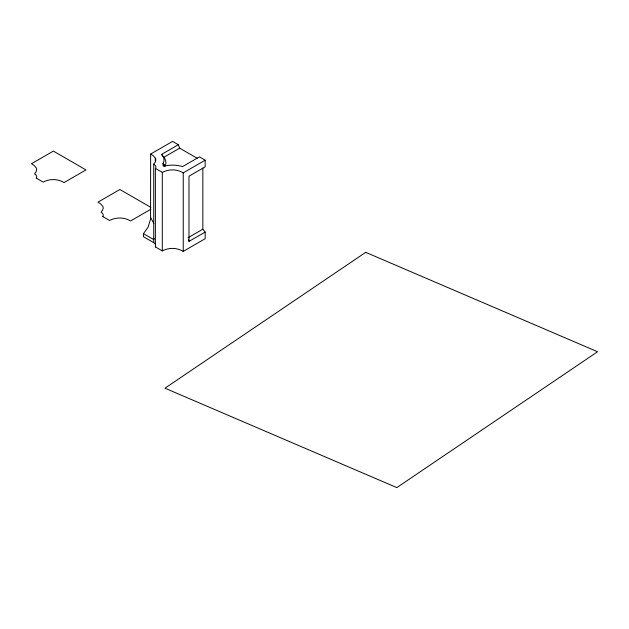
<?xml version="1.0" encoding="UTF-8"?>
<svg xmlns="http://www.w3.org/2000/svg" width="629" height="629" viewBox="0 0 629 629"><rect width="100%" height="100%" fill="white"/><g stroke="black" fill="none" stroke-linecap="round" stroke-linejoin="round"><path stroke-width="0.94" d="M153.728 242.66L143.451 236.724L143.451 233.681L148.2 227.006L150.567 218.931L150.638 154.058L153.35 155.772L155.426 158.186A11.212 6.471 0 0 1 155.843 160.088L155.277 162.07L153.728 164.138L153.728 242.66A7.186 4.151 0 0 1 155.701 244.689M154.325 238.627L153.728 239.618L143.451 233.681M150.638 154.058L172.574 141.399L178.337 144.725L179.666 148.153L197.223 158.288M178.337 144.725L161.511 154.435L163.815 157.305L179.666 148.153M162.935 165.592L164.617 164.617M182.449 166.661L199.393 156.88L205.156 160.206L205.156 166.858L188.991 176.199L188.991 241.402L205.156 232.07L202.852 229.2L202.852 168.037M205.156 232.07L205.156 238.721L183.228 251.388C176.938 247.512 168.784 247.488 162.298 250.9L155.379 246.906L155.379 168.391L162.298 172.385C168.784 168.973 176.938 168.997 183.228 172.873L205.156 160.206M150.795 209.284L130.549 220.976C124.267 217.107 116.106 217.076 109.619 220.488L102.708 216.494M188.016 237.762L202.852 229.2M150.834 207.366L119.895 189.502L97.967 202.161L100.671 203.875L102.755 206.288A11.212 6.471 0 0 1 103.172 208.191L102.606 210.18L101.057 212.248A7.186 4.151 0 0 1 102.857 216.525M36.191 178.093L43.102 182.088C49.589 178.667 57.75 178.699 64.032 182.567L85.961 169.909L53.379 151.094L31.45 163.76L34.155 165.474L36.238 167.888A11.212 6.471 0 0 1 36.655 169.791L36.089 171.772L34.54 173.84A7.186 4.151 0 0 1 36.34 178.125M150.638 217.422L153.838 223.602M188.503 239.586L188.991 241.402M183.228 172.873L183.228 251.388M162.298 172.385L162.298 250.9M155.253 158.217L155.253 161.142M153.712 164.153A7.186 4.151 0 0 1 155.536 168.423M163.925 166.237A14.844 8.57 0 0 0 162.88 163.792L164.877 166.418A22.109 12.761 0 0 0 163.894 157.281M163.87 166.182A20.961 12.1 0 0 1 182.504 166.606M161.622 154.404A20.419 11.786 0 0 1 162.903 163.792M155.78 246.364A7.186 4.151 0 0 1 155.536 246.938M365.708 252.339L164.979 388.195L396.82 487.601L597.55 351.745L365.708 252.339"/></g></svg>
